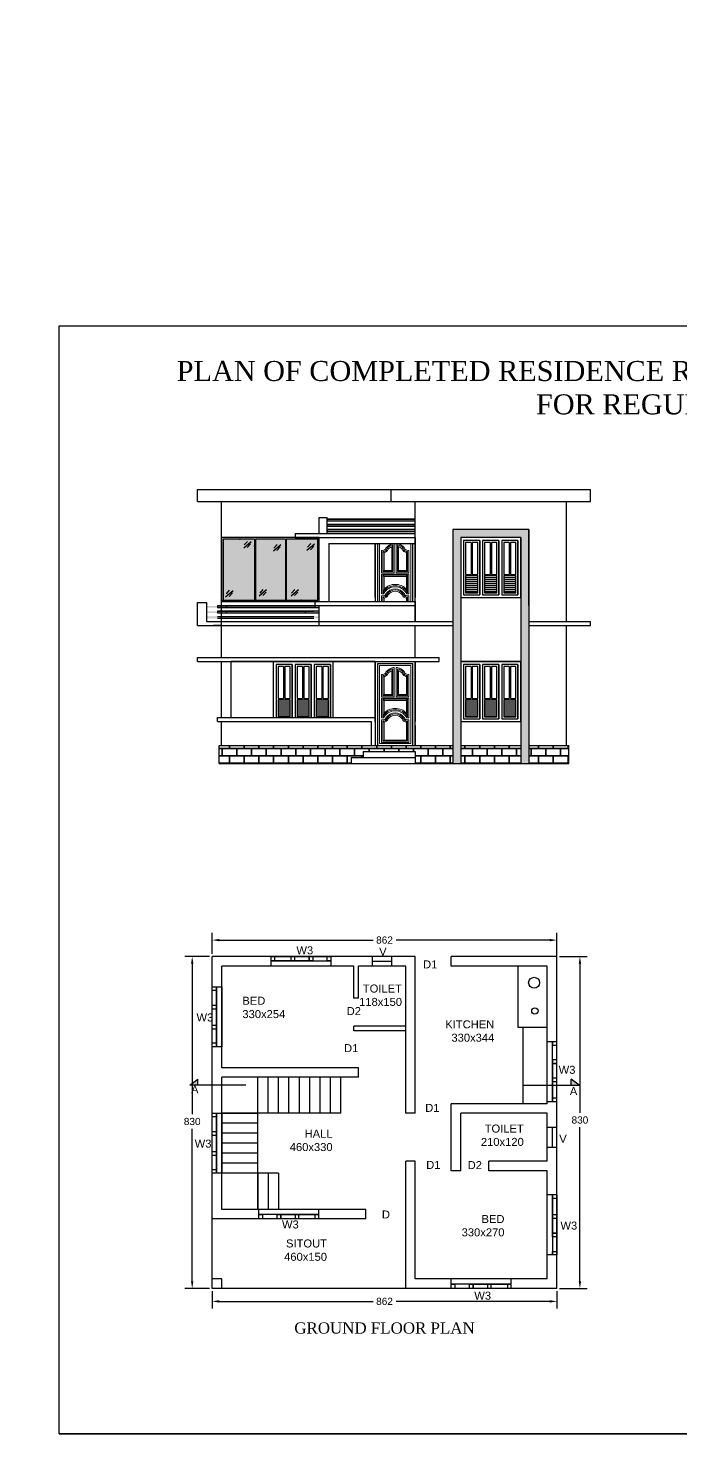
# Model space of a CAD drawing. Header units: inches. Extents: x -2903 to 3367, y -161 to 1064.
# Drawn here: x 325.21 to 341.54, y 299.12 to 334.28 of the extents above; entities that cross this region are included whole.
import ezdxf

# ---------------------------------------------------------------- set-up
doc = ezdxf.new("R2010")
doc.units = ezdxf.units.IN
doc.header["$MEASUREMENT"] = 0
doc.layers.add('--plan', color=7, linetype='Continuous')
doc.layers.add('ELEVATION', color=7, linetype='Continuous', lineweight=25)
doc.styles.add('SA', font='times.ttf')
doc.styles.get("Standard").update_dxf_attribs({"font": 'arial.ttf'})
doc.dimstyles.get("Standard").update_dxf_attribs({"dimtxt": 0.18, "dimasz": 0.18, "dimexe": 0.18, "dimexo": 0.0625, "dimgap": 0.09, "dimtad": 0, "dimtih": 1, "dimtoh": 1, "dimdec": 0, "dimlfac": 100, "dimzin": 0, "dimdsep": 46, "dimtxsty": 'Standard', "dimcen": 0.09, "dimadec": 0, "dimazin": 0, "dimtfac": 1, "dimtdec": 0, "dimtofl": 0, "dimtmove": 0, "dimatfit": 3, "dimfxl": 1, "dimtolj": 1, "dimtzin": 0, "dimarcsym": 0})

# ---------------------------------------------------------------- blocks, each defined once
blk = doc.blocks.new('*D465')
at = {"color": 0, "lineweight": -2, "transparency": 16777216}
for p, q in [((329.815, 311.14), (329.815, 311.667)), ((338.435, 311.14), (338.435, 311.667)), ((329.995, 311.487), (333.837, 311.487)), ((338.255, 311.487), (334.413, 311.487))]:
    blk.add_line(p, q, dxfattribs=at)
at = {"color": 0, "transparency": 16777216}
for points in [[(329.995, 311.517), (329.995, 311.457), (329.815, 311.487)], [(338.255, 311.517), (338.255, 311.457), (338.435, 311.487)]]:
    blk.add_solid(points, dxfattribs=at)
at = {"layer": 'Defpoints', "color": 0, "transparency": 16777216}
for p in [(338.435, 311.487), (329.815, 311.077), (338.435, 311.077)]:
    blk.add_point(p, dxfattribs=at)
at = {"color": 0, "transparency": 16777216, "insert": (334.125, 311.487), "char_height": 0.18, "attachment_point": 5}
blk.add_mtext('\\A1;862', dxfattribs=at)
blk = doc.blocks.new('*D466')
at = {"color": 0, "lineweight": -2, "transparency": 16777216}
for p, q in [((338.497, 311.077), (339.191, 311.077)), ((339.011, 310.897), (339.011, 307.17)), ((339.011, 302.957), (339.011, 306.807)), ((338.497, 302.777), (339.191, 302.777))]:
    blk.add_line(p, q, dxfattribs=at)
at = {"color": 0, "transparency": 16777216}
for points in [[(338.981, 310.897), (339.041, 310.897), (339.011, 311.077)], [(338.981, 302.957), (339.041, 302.957), (339.011, 302.777)]]:
    blk.add_solid(points, dxfattribs=at)
at = {"layer": 'Defpoints', "color": 0, "transparency": 16777216}
for p in [(338.435, 311.077), (338.435, 302.777), (339.011, 302.777)]:
    blk.add_point(p, dxfattribs=at)
at = {"color": 0, "transparency": 16777216, "insert": (339.011, 306.989), "char_height": 0.18, "attachment_point": 5}
blk.add_mtext('\\A1;830', dxfattribs=at)
blk = doc.blocks.new('*D478')
at = {"color": 0, "lineweight": -2, "transparency": 16777216}
for p, q in [((329.752, 311.077), (329.136, 311.077)), ((329.316, 310.897), (329.316, 307.134)), ((329.316, 302.957), (329.316, 306.77)), ((329.752, 302.777), (329.136, 302.777))]:
    blk.add_line(p, q, dxfattribs=at)
at = {"color": 0, "transparency": 16777216}
for points in [[(329.286, 310.897), (329.346, 310.897), (329.316, 311.077)], [(329.286, 302.957), (329.346, 302.957), (329.316, 302.777)]]:
    blk.add_solid(points, dxfattribs=at)
at = {"layer": 'Defpoints', "color": 0, "transparency": 16777216}
for p in [(329.815, 311.077), (329.316, 302.777), (329.815, 302.777)]:
    blk.add_point(p, dxfattribs=at)
at = {"color": 0, "transparency": 16777216, "insert": (329.316, 306.952), "char_height": 0.18, "attachment_point": 5}
blk.add_mtext('\\A1;830', dxfattribs=at)
blk = doc.blocks.new('*D479')
at = {"color": 0, "lineweight": -2, "transparency": 16777216}
for p, q in [((329.815, 302.715), (329.815, 302.276)), ((329.995, 302.456), (333.837, 302.456)), ((338.255, 302.456), (334.413, 302.456)), ((338.435, 302.715), (338.435, 302.276))]:
    blk.add_line(p, q, dxfattribs=at)
at = {"color": 0, "transparency": 16777216}
for points in [[(329.995, 302.486), (329.995, 302.426), (329.815, 302.456)], [(338.255, 302.486), (338.255, 302.426), (338.435, 302.456)]]:
    blk.add_solid(points, dxfattribs=at)
at = {"layer": 'Defpoints', "color": 0, "transparency": 16777216}
for p in [(329.815, 302.777), (338.435, 302.777), (338.435, 302.456)]:
    blk.add_point(p, dxfattribs=at)
at = {"color": 0, "transparency": 16777216, "insert": (334.125, 302.456), "char_height": 0.18, "attachment_point": 5}
blk.add_mtext('\\A1;862', dxfattribs=at)

msp = doc.modelspace()

# ---------------------------------------------------------------- hatches: boundary and pattern name
h = msp.add_hatch()
h.set_pattern_fill('ANSI32', color=256, scale=0.35, angle=135)
h.set_pattern_definition([(180, (71.73385, -685.37774), (-1e-17, -0.13125), []), (180, (71.6901, -685.33399), (-1e-17, -0.13125), [])])
h.paths.add_polyline_path([(332.692, 322.048), (332.692, 321.687), (334.889, 321.687), (334.892, 322.084), (332.689, 322.087), (332.689, 322.048)])
h = msp.add_hatch(color=256)
h.dxf.hatch_style = 1
h.paths.add_polyline_path([(334.892, 322.01), (332.692, 322.01), (332.692, 321.966), (334.892, 321.966)])
h.paths.add_polyline_path([(334.892, 321.878), (332.692, 321.878), (332.692, 321.835), (334.892, 321.835)])
h.paths.add_polyline_path([(334.892, 321.747), (332.692, 321.747), (332.692, 321.703), (334.892, 321.703)])
at = {"true_color": 0x7aafdf}
h = msp.add_hatch(color=143, dxfattribs=at)
h.dxf.hatch_style = 1
h.paths.add_polyline_path([(330.877, 321.513), (330.087, 321.513), (330.087, 319.983), (330.877, 319.983)])
h.paths.add_polyline_path([(332.457, 321.513), (331.667, 321.513), (331.667, 319.983), (332.457, 319.983)])
h.paths.add_polyline_path([(330.897, 321.513), (330.897, 319.983), (331.647, 319.983), (331.647, 321.513)])
at = {"true_color": 0xf27172}
h = msp.add_hatch(dxfattribs=at)
h.set_pattern_fill('AR-SAND', color=11, scale=0.016)
h.set_pattern_definition([(37.5, (-116.400875, -625.057212), (-0.0010078937, 0.0308291803), [0, -0.02432, 0, -0.0272, 0, -0.026]), (7.5, (-116.400875, -625.05721), (0.0283164273, 0.045154337), [0, -0.01312, 0, -0.02192, 0, -0.0084]), (327.5, (-116.420555, -625.057212), (0.0498262698, 9.054486e-05), [0, -0.008, 0, -0.0288, 0, -0.0376]), (317.5, (-116.420555, -625.05721), (0.0480980257, 0.014042809), [0, -0.004, 0, -0.01888, 0, -0.0216])])
h.paths.add_polyline_path([(337.532, 320.048), (337.532, 315.898), (337.732, 315.898), (337.732, 321.748), (335.832, 321.748), (335.832, 319.848), (335.832, 315.898), (336.032, 315.898), (336.032, 321.548), (337.532, 321.548)])
h = msp.add_hatch(color=256)
h.dxf.hatch_style = 1
h.paths.add_polyline_path([(332.492, 319.842), (329.675, 319.839), (329.675, 319.795), (332.492, 319.798)])
h.paths.add_polyline_path([(332.492, 319.711), (329.675, 319.708), (329.675, 319.665), (332.492, 319.667)])
h.paths.add_polyline_path([(332.492, 319.578), (329.675, 319.577), (329.675, 319.533), (332.492, 319.534)])
h = msp.add_hatch()
h.set_pattern_fill('ANSI32', color=256, scale=0.35, angle=135)
h.set_pattern_definition([(180, (68.99385, -687.54595), (-1e-17, -0.13125), []), (180, (68.9501, -687.5022), (-1e-17, -0.13125), [])])
h.paths.add_polyline_path([(329.952, 319.88), (329.952, 319.519), (332.149, 319.519), (332.152, 319.916), (329.949, 319.919), (329.949, 319.88)])
h = msp.add_hatch()
h.set_pattern_fill('ANSI32', color=256, scale=0.35, angle=135)
h.set_pattern_definition([(180, (69.20356, -687.54596), (-1e-17, -0.13125), []), (180, (69.15981, -687.50221), (-1e-17, -0.13125), [])])
h.paths.add_polyline_path([(330.162, 319.88), (330.162, 319.519), (332.358, 319.519), (332.362, 319.916), (330.158, 319.919), (330.158, 319.88)])
h = msp.add_hatch()
h.set_pattern_fill('AR-B816C', color=256, scale=0.023)
h.set_pattern_definition([(0, (71.73722, -685.41666), (0.184, 0.184), [0.359375, -0.008625]), (0, (71.55322, -685.40803), (0.184, 0.184), [0.359375, -0.008625]), (90, (71.73722, -685.41666), (-0.184, 0.184), [-0.192625, 0.175375]), (90, (71.7286, -685.41666), (-0.184, 0.184), [-0.192625, 0.175375])])
h.paths.add_polyline_path([(333.292, 316.048), (333.592, 316.048), (333.592, 316.198), (334.892, 316.198), (334.892, 316.348), (329.992, 316.348), (329.992, 315.898), (333.292, 315.898)])
h.paths.add_polyline_path([(337.732, 316.348), (337.732, 315.898), (338.732, 315.898), (338.732, 316.348)])
h.paths.add_polyline_path([(335.832, 315.898), (335.832, 316.348), (334.892, 316.348), (334.892, 315.898)])
h.paths.add_polyline_path([(336.032, 316.348), (336.032, 315.898), (337.532, 315.898), (337.532, 316.348)])
h = msp.add_hatch(color=256)
h.dxf.hatch_style = 1
h.paths.add_polyline_path([(349.371, 308.015), (349.371, 307.865), (349.571, 307.865)])
h.paths.add_polyline_path([(343.591, 308.015), (343.391, 307.865), (343.591, 307.865)])
h.paths.add_polyline_path([(338.795, 308.015), (338.795, 307.865), (338.995, 307.865)])
h.paths.add_polyline_path([(329.455, 308.015), (329.255, 307.865), (329.455, 307.865)])

# ---------------------------------------------------------------- linework, layer by layer
at = {"layer": '--plan', "ltscale": 0.1}
for p, q in [((331.285, 311.077), (331.285, 310.837)), ((331.285, 311.057), (331.285, 310.967)), ((332.33, 310.967), (331.285, 310.967)), ((331.375, 311.077), (331.375, 310.967)), ((331.375, 311.057), (331.375, 310.967)), ((331.785, 311.077), (331.785, 310.967)), ((331.785, 311.057), (331.785, 310.967)), ((331.875, 311.077), (331.875, 310.967)), ((331.875, 311.077), (331.875, 310.967)), ((332.24, 311.077), (332.24, 310.967)), ((332.24, 311.057), (332.24, 310.967)), ((332.33, 311.077), (332.33, 310.967)), ((332.33, 311.077), (332.33, 310.967)), ((329.815, 310.317), (330.055, 310.317)), ((329.925, 310.227), (329.815, 310.227)), ((329.925, 310.317), (329.925, 308.817)), ((330.055, 310.317), (330.055, 308.817)), ((329.815, 309.862), (329.925, 309.862)), ((329.815, 309.862), (329.925, 309.862)), ((329.815, 309.772), (329.925, 309.772)), ((329.835, 309.772), (329.925, 309.772)), ((329.815, 309.362), (329.925, 309.362)), ((329.815, 309.272), (329.925, 309.272)), ((329.835, 309.362), (329.925, 309.362)), ((329.835, 309.272), (329.925, 309.272)), ((329.925, 308.907), (329.815, 308.907)), ((330.055, 308.817), (329.815, 308.817)), ((329.925, 308.907), (329.835, 308.907)), ((330.055, 308.817), (329.835, 308.817)), ((338.325, 308.493), (338.325, 307.448)), ((338.435, 308.493), (338.325, 308.493)), ((338.435, 308.493), (338.325, 308.493)), ((338.415, 308.403), (338.325, 308.403)), ((338.435, 308.403), (338.325, 308.403)), ((338.435, 308.038), (338.325, 308.038)), ((338.435, 308.038), (338.325, 308.038)), ((338.415, 307.948), (338.325, 307.948)), ((338.435, 307.948), (338.325, 307.948)), ((338.435, 307.448), (338.195, 307.448)), ((338.415, 307.538), (338.325, 307.538)), ((338.435, 307.538), (338.325, 307.538)), ((338.415, 307.448), (338.325, 307.448)), ((329.815, 307.157), (330.055, 307.157)), ((329.925, 307.067), (329.815, 307.067)), ((329.925, 307.157), (329.925, 305.657)), ((330.055, 307.157), (330.055, 305.657)), ((329.815, 306.702), (329.925, 306.702)), ((329.815, 306.702), (329.925, 306.702)), ((329.815, 306.612), (329.925, 306.612)), ((329.835, 306.612), (329.925, 306.612)), ((329.815, 306.202), (329.925, 306.202)), ((329.815, 306.112), (329.925, 306.112)), ((329.835, 306.202), (329.925, 306.202)), ((329.835, 306.112), (329.925, 306.112)), ((329.925, 305.747), (329.815, 305.747)), ((330.055, 305.657), (329.815, 305.657)), ((329.925, 305.747), (329.835, 305.747)), ((330.055, 305.657), (329.835, 305.657)), ((338.435, 305.117), (338.195, 305.117)), ((338.415, 305.117), (338.325, 305.117)), ((338.325, 304.072), (338.325, 305.117)), ((338.415, 305.027), (338.325, 305.027)), ((338.435, 305.027), (338.325, 305.027)), ((331.44, 304.627), (332.485, 304.627)), ((331.44, 304.517), (331.44, 304.627)), ((331.44, 304.517), (331.44, 304.627)), ((331.53, 304.537), (331.53, 304.627)), ((331.53, 304.517), (331.53, 304.627)), ((331.895, 304.517), (331.895, 304.627)), ((331.895, 304.517), (331.895, 304.627)), ((331.985, 304.537), (331.985, 304.627)), ((331.985, 304.517), (331.985, 304.627)), ((332.395, 304.537), (332.395, 304.627)), ((332.395, 304.517), (332.395, 304.627)), ((332.485, 304.517), (332.485, 304.757)), ((332.485, 304.537), (332.485, 304.627)), ((338.415, 304.617), (338.325, 304.617)), ((338.435, 304.617), (338.325, 304.617)), ((338.435, 304.527), (338.325, 304.527)), ((338.435, 304.527), (338.325, 304.527)), ((338.415, 304.162), (338.325, 304.162)), ((338.435, 304.162), (338.325, 304.162)), ((338.435, 304.072), (338.325, 304.072)), ((338.435, 304.072), (338.325, 304.072)), ((336.25, 302.887), (337.295, 302.887)), ((336.25, 302.777), (336.25, 302.887)), ((336.25, 302.777), (336.25, 302.887)), ((336.34, 302.797), (336.34, 302.887)), ((336.34, 302.777), (336.34, 302.887)), ((336.705, 302.777), (336.705, 302.887)), ((336.705, 302.777), (336.705, 302.887)), ((336.795, 302.797), (336.795, 302.887)), ((336.795, 302.777), (336.795, 302.887)), ((337.205, 302.797), (337.205, 302.887)), ((337.205, 302.777), (337.205, 302.887)), ((337.295, 302.777), (337.295, 303.017)), ((337.295, 302.797), (337.295, 302.887))]:
    msp.add_line(p, q, dxfattribs=at)
for p, q in [((329.452, 322.448), (329.452, 322.748)), ((329.452, 322.748), (339.272, 322.748)), ((334.292, 322.448), (334.292, 322.748)), ((339.272, 322.448), (339.272, 322.748)), ((329.452, 322.448), (339.272, 322.448)), ((330.052, 318.548), (330.052, 322.448)), ((334.892, 319.448), (334.892, 322.448)), ((338.672, 319.448), (338.672, 322.448)), ((332.492, 322.048), (332.692, 322.048)), ((332.492, 321.648), (332.492, 322.048)), ((332.692, 321.648), (332.692, 322.048)), ((332.692, 322.01), (334.891, 322.01)), ((332.492, 321.548), (330.052, 321.548)), ((330.604, 321.292), (330.792, 321.45)), ((330.699, 321.455), (330.619, 321.365)), ((331.797, 321.548), (330.747, 321.548)), ((331.797, 321.548), (330.747, 321.548)), ((330.877, 321.513), (330.877, 319.983)), ((330.897, 321.513), (330.897, 319.983)), ((331.647, 321.513), (331.647, 319.983)), ((331.667, 321.513), (331.667, 319.983)), ((331.892, 321.648), (334.892, 321.648)), ((331.892, 321.648), (331.892, 321.548)), ((331.892, 321.548), (334.892, 321.548)), ((332.492, 321.548), (331.892, 321.548)), ((332.281, 321.399), (332.201, 321.309)), ((332.492, 319.948), (332.492, 321.548)), ((334.892, 319.448), (334.892, 321.548)), ((334.892, 321.548), (334.892, 320.048)), ((335.832, 321.748), (335.832, 315.898)), ((336.032, 321.548), (336.032, 315.898)), ((336.29, 321.428), (336.29, 320.627)), ((336.32, 321.428), (336.32, 320.627)), ((336.509, 321.478), (336.509, 320.118)), ((336.509, 321.478), (336.509, 320.118)), ((336.509, 321.478), (336.509, 320.118)), ((336.579, 321.478), (336.579, 320.118)), ((336.579, 321.478), (336.579, 320.118)), ((336.767, 321.428), (336.767, 320.627)), ((336.797, 321.428), (336.797, 320.627)), ((336.985, 321.478), (336.985, 320.118)), ((336.985, 321.478), (336.985, 320.118)), ((337.055, 321.478), (337.055, 320.118)), ((337.055, 321.478), (337.055, 320.118)), ((337.244, 321.428), (337.244, 320.627)), ((337.274, 321.428), (337.274, 320.627)), ((337.462, 320.118), (337.462, 321.478)), ((337.462, 321.478), (337.462, 320.118)), ((337.532, 321.548), (337.532, 315.898)), ((337.732, 321.748), (337.732, 315.898)), ((330.694, 321.301), (330.777, 321.391)), ((331.346, 321.215), (331.534, 321.373)), ((331.441, 321.378), (331.361, 321.288)), ((331.436, 321.224), (331.519, 321.314)), ((332.186, 321.236), (332.374, 321.394)), ((332.276, 321.245), (332.359, 321.335)), ((332.732, 321.398), (334.892, 321.398)), ((332.732, 321.398), (332.732, 319.948)), ((333.892, 321.398), (333.892, 320.048)), ((333.892, 320.048), (333.892, 321.398)), ((336.152, 320.627), (336.29, 320.627)), ((336.152, 320.597), (336.459, 320.597)), ((336.152, 320.547), (336.459, 320.547)), ((336.152, 320.497), (336.459, 320.497)), ((336.152, 320.447), (336.459, 320.447)), ((336.152, 320.397), (336.459, 320.397)), ((336.152, 320.347), (336.459, 320.347)), ((336.32, 320.627), (336.459, 320.627)), ((336.629, 320.627), (336.767, 320.627)), ((336.629, 320.597), (336.935, 320.597)), ((336.629, 320.547), (336.935, 320.547)), ((336.629, 320.497), (336.935, 320.497)), ((336.629, 320.447), (336.935, 320.447)), ((336.629, 320.397), (336.935, 320.397)), ((336.629, 320.347), (336.935, 320.347)), ((336.797, 320.627), (336.935, 320.627)), ((337.105, 320.627), (337.244, 320.627)), ((337.105, 320.597), (337.412, 320.597)), ((337.105, 320.547), (337.412, 320.547)), ((337.105, 320.497), (337.412, 320.497)), ((337.105, 320.447), (337.412, 320.447)), ((337.105, 320.397), (337.412, 320.397)), ((337.105, 320.347), (337.412, 320.347)), ((337.274, 320.627), (337.412, 320.627)), ((330.149, 320.069), (330.337, 320.226)), ((330.244, 320.232), (330.164, 320.142)), ((330.239, 320.078), (330.322, 320.168)), ((330.989, 320.09), (331.177, 320.247)), ((331.084, 320.252), (331.004, 320.163)), ((331.079, 320.099), (331.162, 320.188)), ((331.787, 320.09), (331.975, 320.247)), ((331.882, 320.252), (331.802, 320.163)), ((331.877, 320.099), (331.96, 320.188)), ((333.892, 320.048), (333.892, 319.948)), ((336.102, 320.118), (336.509, 320.118)), ((336.102, 320.118), (336.509, 320.118)), ((336.152, 320.297), (336.459, 320.297)), ((336.152, 320.247), (336.459, 320.247)), ((336.152, 320.197), (336.459, 320.197)), ((336.579, 320.118), (336.985, 320.118)), ((336.579, 320.118), (336.985, 320.118)), ((336.629, 320.297), (336.935, 320.297)), ((336.629, 320.247), (336.935, 320.247)), ((336.629, 320.197), (336.935, 320.197)), ((337.055, 320.118), (337.462, 320.118)), ((337.055, 320.118), (337.462, 320.118)), ((337.105, 320.297), (337.412, 320.297)), ((337.105, 320.247), (337.412, 320.247)), ((337.105, 320.197), (337.412, 320.197)), ((329.452, 319.925), (329.675, 319.925)), ((329.452, 319.348), (329.452, 319.925)), ((329.675, 319.925), (329.675, 319.448)), ((329.952, 319.842), (332.151, 319.842)), ((332.392, 319.948), (330.052, 319.948)), ((330.052, 319.348), (330.052, 319.748)), ((330.162, 319.842), (332.361, 319.842)), ((332.392, 319.948), (334.892, 319.948)), ((332.392, 319.848), (332.392, 319.948)), ((332.392, 319.848), (334.892, 319.848)), ((332.492, 319.348), (332.492, 319.848)), ((334.892, 319.948), (334.892, 319.448)), ((329.452, 319.348), (329.452, 319.448)), ((329.452, 319.348), (329.452, 319.448)), ((329.452, 319.348), (335.832, 319.348)), ((329.675, 319.448), (335.832, 319.448)), ((330.052, 319.348), (329.852, 319.348)), ((330.052, 319.348), (335.832, 319.348)), ((334.892, 318.548), (334.892, 319.348)), ((337.732, 319.448), (339.272, 319.448)), ((337.732, 319.348), (338.672, 319.348)), ((337.732, 319.348), (339.272, 319.348)), ((338.672, 318.448), (338.672, 319.348)), ((339.272, 319.348), (339.272, 319.448)), ((329.452, 318.448), (329.452, 318.548)), ((329.452, 318.548), (335.492, 318.548)), ((329.452, 318.448), (335.492, 318.448)), ((330.052, 317.048), (330.052, 318.448)), ((330.292, 317.048), (330.292, 318.448)), ((333.892, 318.448), (330.292, 318.448)), ((331.6, 318.328), (331.6, 317.527)), ((331.63, 318.328), (331.63, 317.527)), ((331.819, 318.378), (331.819, 317.048)), ((331.819, 318.378), (331.819, 317.048)), ((331.819, 318.378), (331.819, 317.048)), ((331.889, 318.378), (331.889, 317.048)), ((331.889, 318.378), (331.889, 317.048)), ((332.077, 318.328), (332.077, 317.527)), ((332.107, 318.328), (332.107, 317.527)), ((332.295, 318.378), (332.295, 317.048)), ((332.295, 318.378), (332.295, 317.048)), ((332.365, 318.378), (332.365, 317.048)), ((332.365, 318.378), (332.365, 317.048)), ((332.554, 318.328), (332.554, 317.527)), ((332.584, 318.328), (332.584, 317.527)), ((332.772, 317.048), (332.772, 318.378)), ((332.772, 318.378), (332.772, 317.048)), ((333.892, 318.378), (333.892, 318.448)), ((333.892, 318.448), (333.892, 316.948)), ((333.892, 316.948), (333.892, 318.448)), ((334.892, 316.348), (334.892, 318.448)), ((334.892, 318.448), (334.892, 316.948)), ((335.492, 318.448), (335.492, 318.548)), ((336.032, 318.448), (337.532, 318.448)), ((336.29, 318.328), (336.29, 317.527)), ((336.32, 318.328), (336.32, 317.527)), ((336.509, 318.378), (336.509, 317.018)), ((336.509, 318.378), (336.509, 317.018)), ((336.509, 318.378), (336.509, 317.018)), ((336.579, 318.378), (336.579, 317.018)), ((336.579, 318.378), (336.579, 317.018)), ((336.767, 318.328), (336.767, 317.527)), ((336.797, 318.328), (336.797, 317.527)), ((336.985, 318.378), (336.985, 317.018)), ((336.985, 318.378), (336.985, 317.018)), ((337.055, 318.378), (337.055, 317.018)), ((337.055, 318.378), (337.055, 317.018)), ((337.244, 318.328), (337.244, 317.527)), ((337.274, 318.328), (337.274, 317.527)), ((337.462, 317.018), (337.462, 318.378)), ((337.462, 318.378), (337.462, 317.018)), ((338.672, 316.348), (338.672, 318.448)), ((331.462, 317.527), (331.6, 317.527)), ((331.462, 317.497), (331.769, 317.497)), ((331.462, 317.447), (331.769, 317.447)), ((331.462, 317.397), (331.769, 317.397)), ((331.462, 317.347), (331.769, 317.347)), ((331.462, 317.297), (331.769, 317.297)), ((331.462, 317.247), (331.769, 317.247)), ((331.462, 317.197), (331.769, 317.197)), ((331.63, 317.527), (331.769, 317.527)), ((331.939, 317.527), (332.077, 317.527)), ((331.939, 317.497), (332.245, 317.497)), ((331.939, 317.447), (332.245, 317.447)), ((331.939, 317.397), (332.245, 317.397)), ((331.939, 317.347), (332.245, 317.347)), ((331.939, 317.297), (332.245, 317.297)), ((331.939, 317.247), (332.245, 317.247)), ((331.939, 317.197), (332.245, 317.197)), ((332.107, 317.527), (332.245, 317.527)), ((332.415, 317.527), (332.554, 317.527)), ((332.415, 317.497), (332.722, 317.497)), ((332.415, 317.447), (332.722, 317.447)), ((332.415, 317.397), (332.722, 317.397)), ((332.415, 317.347), (332.722, 317.347)), ((332.415, 317.297), (332.722, 317.297)), ((332.415, 317.247), (332.722, 317.247)), ((332.415, 317.197), (332.722, 317.197)), ((332.584, 317.527), (332.722, 317.527)), ((336.152, 317.527), (336.29, 317.527)), ((336.152, 317.497), (336.459, 317.497)), ((336.152, 317.447), (336.459, 317.447)), ((336.152, 317.397), (336.459, 317.397)), ((336.152, 317.347), (336.459, 317.347)), ((336.152, 317.297), (336.459, 317.297)), ((336.152, 317.247), (336.459, 317.247)), ((336.152, 317.197), (336.459, 317.197)), ((336.32, 317.527), (336.459, 317.527)), ((336.629, 317.527), (336.767, 317.527)), ((336.629, 317.497), (336.935, 317.497)), ((336.629, 317.447), (336.935, 317.447)), ((336.629, 317.397), (336.935, 317.397)), ((336.629, 317.347), (336.935, 317.347)), ((336.629, 317.297), (336.935, 317.297)), ((336.629, 317.247), (336.935, 317.247)), ((336.629, 317.197), (336.935, 317.197)), ((336.797, 317.527), (336.935, 317.527)), ((337.105, 317.527), (337.244, 317.527)), ((337.105, 317.497), (337.412, 317.497)), ((337.105, 317.447), (337.412, 317.447)), ((337.105, 317.397), (337.412, 317.397)), ((337.105, 317.347), (337.412, 317.347)), ((337.105, 317.297), (337.412, 317.297)), ((337.105, 317.247), (337.412, 317.247)), ((337.105, 317.197), (337.412, 317.197)), ((337.274, 317.527), (337.412, 317.527)), ((329.952, 316.948), (329.952, 317.048)), ((329.952, 317.048), (333.892, 317.048)), ((329.952, 316.948), (333.792, 316.948)), ((330.052, 316.348), (330.052, 316.948)), ((331.462, 317.147), (331.769, 317.147)), ((331.462, 317.097), (331.769, 317.097)), ((331.939, 317.147), (332.245, 317.147)), ((331.939, 317.097), (332.245, 317.097)), ((332.415, 317.147), (332.722, 317.147)), ((332.415, 317.097), (332.722, 317.097)), ((333.892, 316.948), (333.892, 316.348)), ((334.892, 316.848), (334.892, 316.348)), ((336.102, 317.018), (336.509, 317.018)), ((336.102, 317.018), (336.509, 317.018)), ((336.152, 317.147), (336.459, 317.147)), ((336.152, 317.097), (336.459, 317.097)), ((336.579, 317.018), (336.985, 317.018)), ((336.579, 317.018), (336.985, 317.018)), ((336.629, 317.147), (336.935, 317.147)), ((336.629, 317.097), (336.935, 317.097)), ((337.055, 317.018), (337.462, 317.018)), ((337.055, 317.018), (337.462, 317.018)), ((337.105, 317.147), (337.412, 317.147)), ((337.105, 317.097), (337.412, 317.097)), ((329.992, 315.898), (329.992, 316.348)), ((329.992, 316.348), (335.832, 316.348)), ((333.592, 316.198), (334.892, 316.198)), ((333.592, 316.198), (333.592, 316.048)), ((334.892, 316.198), (334.892, 315.898)), ((336.032, 316.348), (337.532, 316.348)), ((337.732, 316.348), (338.732, 316.348)), ((338.732, 315.898), (338.732, 316.348)), ((329.992, 315.898), (338.732, 315.898)), ((333.292, 316.048), (334.892, 316.048)), ((333.292, 316.048), (333.292, 315.898)), ((338.435, 302.777), (338.435, 311.237)), ((329.815, 302.777), (329.815, 311.077)), ((330.055, 311.077), (329.815, 311.077)), ((334.895, 311.077), (329.815, 311.077)), ((334.895, 311.077), (330.655, 311.077)), ((331.285, 311.077), (332.785, 311.077)), ((332.785, 311.077), (332.785, 310.837)), ((333.825, 310.837), (333.825, 311.077)), ((333.825, 310.957), (334.305, 310.957)), ((334.305, 310.837), (334.305, 311.077)), ((334.895, 307.157), (334.895, 311.077)), ((335.795, 310.837), (335.795, 311.077)), ((338.435, 311.077), (335.795, 311.077)), ((330.055, 308.297), (330.055, 310.837)), ((333.355, 310.837), (330.055, 310.837)), ((333.355, 310.037), (333.355, 310.837)), ((333.355, 310.037), (333.355, 310.837)), ((333.475, 310.037), (333.475, 310.837)), ((334.655, 310.837), (333.475, 310.837)), ((334.655, 307.157), (334.655, 310.837)), ((338.195, 310.837), (335.795, 310.837)), ((338.195, 307.397), (338.195, 310.837)), ((333.475, 310.037), (333.355, 310.037)), ((333.355, 309.217), (333.355, 309.337)), ((333.355, 309.217), (333.355, 309.337)), ((334.655, 309.337), (333.355, 309.337)), ((334.655, 309.217), (333.355, 309.217)), ((337.584, 309.31), (337.584, 307.397)), ((338.435, 308.948), (338.195, 308.948)), ((338.435, 307.448), (338.435, 308.948)), ((332.836, 308.297), (330.055, 308.297)), ((330.055, 304.757), (330.055, 308.057)), ((333.475, 308.057), (330.055, 308.057)), ((330.955, 304.757), (330.955, 308.057)), ((330.955, 307.157), (330.955, 308.057)), ((331.215, 307.157), (331.215, 308.057)), ((333.475, 308.297), (331.355, 308.297)), ((331.475, 307.157), (331.475, 308.057)), ((331.735, 307.157), (331.735, 308.057)), ((331.995, 307.157), (331.995, 308.057)), ((332.255, 307.157), (332.255, 308.057)), ((332.515, 307.157), (332.515, 308.057)), ((332.775, 307.157), (332.775, 308.057)), ((333.035, 307.157), (333.035, 308.057)), ((333.475, 308.057), (333.475, 308.297)), ((329.255, 307.865), (329.455, 308.015)), ((330.655, 307.865), (329.255, 307.865)), ((329.455, 307.865), (329.455, 308.015)), ((337.595, 307.865), (338.995, 307.865)), ((338.795, 307.865), (338.795, 308.015)), ((338.995, 307.865), (338.795, 308.015)), ((335.795, 305.717), (335.795, 307.397)), ((338.195, 307.397), (335.795, 307.397)), ((333.035, 307.157), (330.055, 307.157)), ((330.055, 307.157), (330.955, 307.157)), ((330.955, 307.157), (330.055, 307.157)), ((334.895, 307.157), (334.655, 307.157)), ((336.035, 305.717), (336.035, 307.157)), ((338.195, 307.157), (336.035, 307.157)), ((338.195, 305.957), (338.195, 307.157)), ((330.955, 306.907), (330.055, 306.907)), ((330.955, 306.657), (330.055, 306.657)), ((338.195, 306.807), (338.435, 306.807)), ((338.315, 306.807), (338.315, 306.307)), ((330.955, 306.407), (330.055, 306.407)), ((338.195, 306.307), (338.435, 306.307)), ((330.955, 306.157), (330.055, 306.157)), ((334.655, 302.777), (334.655, 305.957)), ((334.895, 305.957), (334.655, 305.957)), ((334.895, 303.017), (334.895, 305.957)), ((336.735, 305.717), (336.735, 305.957)), ((338.195, 305.957), (336.735, 305.957)), ((330.955, 305.907), (330.055, 305.907)), ((331.475, 305.657), (330.055, 305.657)), ((330.955, 305.657), (330.955, 304.757)), ((331.215, 305.657), (331.215, 304.757)), ((331.475, 305.657), (331.475, 304.757)), ((336.035, 305.717), (335.795, 305.717)), ((338.195, 305.717), (336.735, 305.717)), ((338.195, 303.017), (338.195, 305.717)), ((338.325, 305.117), (338.325, 304.072)), ((338.435, 305.117), (338.435, 303.617)), ((333.655, 304.757), (330.055, 304.757)), ((330.985, 304.517), (330.985, 304.757)), ((333.655, 304.517), (333.655, 304.757)), ((338.325, 304.662), (338.325, 303.617)), ((329.815, 302.777), (329.815, 304.517)), ((333.655, 304.517), (329.815, 304.517)), ((332.485, 304.517), (330.985, 304.517)), ((338.325, 304.072), (338.325, 304.162)), ((338.325, 304.162), (338.435, 304.162)), ((338.435, 303.617), (338.195, 303.617)), ((338.325, 303.617), (338.325, 303.707)), ((338.325, 303.707), (338.435, 303.707)), ((330.055, 303.017), (329.815, 303.017)), ((338.435, 302.777), (329.815, 302.777)), ((330.055, 302.777), (330.055, 303.017)), ((338.195, 303.017), (334.895, 303.017)), ((335.795, 302.777), (335.795, 303.017)), ((337.295, 302.777), (335.795, 302.777)), ((325.988, 299.144), (365.988, 299.144))]:
    msp.add_line(p, q)
at = {"color": 0, "lineweight": 13}
for p, q in [((334.002, 321.398), (334.002, 319.948)), ((334.782, 319.948), (334.782, 321.398)), ((334.052, 320.638), (334.732, 320.638)), ((334.052, 320.638), (334.052, 320.139)), ((334.732, 320.638), (334.732, 320.139)), ((334.079, 320.139), (334.052, 320.139)), ((334.077, 320.089), (334.052, 320.089)), ((334.052, 320.089), (334.052, 319.948)), ((334.705, 320.139), (334.732, 320.139)), ((334.707, 320.089), (334.732, 320.089)), ((334.732, 320.089), (334.732, 319.948)), ((334.002, 318.348), (334.782, 318.348)), ((334.002, 318.348), (334.002, 316.398)), ((334.782, 316.398), (334.782, 318.348)), ((334.052, 317.538), (334.732, 317.538)), ((334.052, 317.538), (334.052, 317.039)), ((334.732, 317.538), (334.732, 317.039)), ((334.079, 317.039), (334.052, 317.039)), ((334.077, 316.989), (334.052, 316.989)), ((334.052, 316.989), (334.052, 316.428)), ((334.705, 317.039), (334.732, 317.039)), ((334.707, 316.989), (334.732, 316.989)), ((334.732, 316.989), (334.732, 316.428)), ((334.002, 316.398), (334.782, 316.398)), ((334.052, 316.428), (334.732, 316.428))]:
    msp.add_line(p, q, dxfattribs=at)
at = {"color": 0, "lineweight": 9}
for p, q in [((334.112, 321.173), (334.082, 321.199)), ((334.307, 321.32), (334.337, 321.366)), ((334.477, 321.32), (334.447, 321.366)), ((334.672, 321.173), (334.702, 321.199)), ((334.082, 320.698), (334.112, 320.728)), ((334.337, 320.698), (334.307, 320.728)), ((334.447, 320.698), (334.477, 320.728)), ((334.702, 320.698), (334.672, 320.728)), ((334.082, 320.608), (334.112, 320.578)), ((334.082, 320.608), (334.702, 320.608)), ((334.082, 320.166), (334.082, 320.608)), ((334.672, 320.578), (334.702, 320.608)), ((334.702, 320.166), (334.702, 320.608)), ((334.112, 320.033), (334.082, 320.059)), ((334.082, 320.059), (334.082, 319.948)), ((334.112, 320.259), (334.083, 320.174)), ((334.672, 320.259), (334.701, 320.174)), ((334.672, 320.033), (334.702, 320.059)), ((334.702, 320.059), (334.702, 319.948)), ((334.307, 318.22), (334.337, 318.266)), ((334.477, 318.22), (334.447, 318.266)), ((334.112, 318.073), (334.082, 318.099)), ((334.672, 318.073), (334.702, 318.099)), ((334.082, 317.598), (334.112, 317.628)), ((334.337, 317.598), (334.307, 317.628)), ((334.447, 317.598), (334.477, 317.628)), ((334.702, 317.598), (334.672, 317.628)), ((334.082, 317.508), (334.112, 317.478)), ((334.082, 317.508), (334.702, 317.508)), ((334.082, 317.066), (334.082, 317.508)), ((334.672, 317.478), (334.702, 317.508)), ((334.702, 317.066), (334.702, 317.508)), ((334.112, 316.933), (334.082, 316.959)), ((334.082, 316.959), (334.082, 316.458)), ((334.112, 317.159), (334.083, 317.074)), ((334.672, 317.159), (334.701, 317.074)), ((334.672, 316.933), (334.702, 316.959)), ((334.702, 316.959), (334.702, 316.458)), ((334.082, 316.458), (334.112, 316.488)), ((334.702, 316.458), (334.672, 316.488)), ((334.082, 316.458), (334.702, 316.458))]:
    msp.add_line(p, q, dxfattribs=at)
at = {"color": 0, "lineweight": 5}
for p, q in [((334.112, 320.578), (334.672, 320.578)), ((334.112, 320.259), (334.112, 320.578)), ((334.672, 320.259), (334.672, 320.578)), ((334.112, 320.032), (334.112, 319.948)), ((334.672, 320.032), (334.672, 319.948)), ((334.112, 317.478), (334.672, 317.478)), ((334.112, 317.159), (334.112, 317.478)), ((334.672, 317.159), (334.672, 317.478)), ((334.112, 316.932), (334.112, 316.488)), ((334.672, 316.932), (334.672, 316.488)), ((334.672, 316.488), (334.112, 316.488))]:
    msp.add_line(p, q, dxfattribs=at)
for points in [[(365.988, 326.844), (365.988, 299.144), (325.988, 299.144), (325.988, 326.844)], [(330.052, 319.948), (332.492, 319.948), (332.492, 321.548), (330.052, 321.548)], [(336.032, 320.048), (337.532, 320.048), (337.532, 321.548), (336.032, 321.548)], [(336.509, 321.478), (336.102, 321.478), (336.102, 320.118), (336.509, 320.118)], [(336.985, 321.478), (336.579, 321.478), (336.579, 320.118), (336.985, 320.118)], [(337.462, 321.478), (337.055, 321.478), (337.055, 320.118), (337.462, 320.118)], [(336.032, 316.948), (337.532, 316.948), (337.532, 318.448), (336.032, 318.448)], [(336.509, 318.378), (336.102, 318.378), (336.102, 317.018), (336.509, 317.018)], [(336.985, 318.378), (336.579, 318.378), (336.579, 317.018), (336.985, 317.018)], [(337.462, 318.378), (337.055, 318.378), (337.055, 317.018), (337.462, 317.018)], [(338.195, 310.837), (337.459, 310.837), (337.459, 309.31), (338.195, 309.31)]]:
    msp.add_lwpolyline(points, close=True)
for points in [[(332.692, 322.01), (332.692, 321.966), (334.892, 321.966), (334.892, 322.01), (332.692, 322.01)], [(332.692, 321.878), (332.692, 321.835), (334.892, 321.835), (334.892, 321.878), (332.692, 321.878)], [(330.877, 321.513), (330.087, 321.513), (330.087, 319.983), (332.457, 319.983), (332.457, 321.513), (331.667, 321.513)], [(331.647, 321.513), (330.897, 321.513)], [(332.692, 321.747), (332.692, 321.703), (334.892, 321.703), (334.892, 321.747), (332.692, 321.747)], [(337.732, 319.848), (337.732, 321.748), (335.832, 321.748), (335.832, 319.848)], [(336.29, 321.428), (336.152, 321.428), (336.152, 320.627)], [(336.459, 320.627), (336.459, 321.428), (336.32, 321.428)], [(336.767, 321.428), (336.629, 321.428), (336.629, 320.627)], [(336.935, 320.627), (336.935, 321.428), (336.797, 321.428)], [(337.244, 321.428), (337.105, 321.428), (337.105, 320.627)], [(337.412, 320.627), (337.412, 321.428), (337.274, 321.428)], [(336.152, 320.597), (336.152, 320.168), (336.459, 320.168), (336.459, 320.597)], [(336.629, 320.597), (336.629, 320.168), (336.935, 320.168), (336.935, 320.597)], [(337.105, 320.597), (337.105, 320.168), (337.412, 320.168), (337.412, 320.597)], [(329.952, 319.842), (329.952, 319.798), (332.392, 319.798), (332.392, 319.842), (329.952, 319.842)], [(329.952, 319.71), (329.952, 319.666), (332.152, 319.666), (332.152, 319.71), (329.952, 319.71)], [(330.162, 319.842), (330.162, 319.798), (332.492, 319.798)], [(332.492, 319.842), (330.162, 319.842)], [(332.492, 319.711), (330.162, 319.71)], [(330.162, 319.71), (330.162, 319.666), (332.492, 319.667)], [(332.492, 319.446), (330.162, 319.447)], [(332.842, 317.048), (332.842, 318.448), (331.342, 318.448), (331.342, 317.048)], [(331.819, 317.048), (331.819, 318.378), (331.412, 318.378), (331.412, 317.048)], [(331.6, 318.328), (331.462, 318.328), (331.462, 317.527)], [(331.769, 317.527), (331.769, 318.328), (331.63, 318.328)], [(332.295, 317.048), (332.295, 318.378), (331.889, 318.378), (331.889, 317.048)], [(332.077, 318.328), (331.939, 318.328), (331.939, 317.527)], [(332.245, 317.527), (332.245, 318.328), (332.107, 318.328)], [(332.772, 317.048), (332.772, 318.378), (332.365, 318.378), (332.365, 317.048)], [(332.554, 318.328), (332.415, 318.328), (332.415, 317.527)], [(332.722, 317.527), (332.722, 318.328), (332.584, 318.328)], [(336.29, 318.328), (336.152, 318.328), (336.152, 317.527)], [(336.459, 317.527), (336.459, 318.328), (336.32, 318.328)], [(336.767, 318.328), (336.629, 318.328), (336.629, 317.527)], [(336.935, 317.527), (336.935, 318.328), (336.797, 318.328)], [(337.244, 318.328), (337.105, 318.328), (337.105, 317.527)], [(337.412, 317.527), (337.412, 318.328), (337.274, 318.328)], [(331.462, 317.497), (331.462, 317.068), (331.769, 317.068), (331.769, 317.497)], [(331.939, 317.497), (331.939, 317.068), (332.245, 317.068), (332.245, 317.497)], [(332.415, 317.497), (332.415, 317.068), (332.722, 317.068), (332.722, 317.497)], [(336.152, 317.497), (336.152, 317.068), (336.459, 317.068), (336.459, 317.497)], [(336.629, 317.497), (336.629, 317.068), (336.935, 317.068), (336.935, 317.497)], [(337.105, 317.497), (337.105, 317.068), (337.412, 317.068), (337.412, 317.497)], [(332.171, 316.948), (333.671, 316.948)], [(331.285, 310.967), (332.33, 310.967), (332.24, 310.967), (332.24, 311.077)], [(331.74, 310.967), (332.785, 310.967), (332.695, 310.967), (332.695, 311.077)], [(330.055, 308.817), (329.815, 308.817), (329.815, 310.317), (330.055, 310.317), (330.055, 308.817), (329.925, 308.817), (329.925, 310.317), (329.925, 310.227), (329.815, 310.227)], [(338.325, 307.903), (338.325, 308.948), (338.325, 308.858), (338.435, 308.858)], [(338.325, 307.448), (338.325, 308.493), (338.325, 308.403), (338.435, 308.403)], [(330.055, 305.657), (329.815, 305.657), (329.815, 307.157), (330.055, 307.157), (330.055, 305.657), (329.925, 305.657), (329.925, 307.157), (329.925, 307.067), (329.815, 307.067)], [(332.03, 304.627), (330.985, 304.627), (331.075, 304.627), (331.075, 304.517)], [(332.485, 304.627), (331.44, 304.627), (331.53, 304.627), (331.53, 304.517)], [(336.84, 302.887), (335.795, 302.887), (335.885, 302.887), (335.885, 302.777)], [(337.295, 302.887), (336.25, 302.887), (336.34, 302.887), (336.34, 302.777)]]:
    msp.add_lwpolyline(points)
at = {"color": 0, "lineweight": 13}
for points in [[(334.367, 321.398), (334.342, 321.398, 0.244103), (334.162, 321.284, -0.329608), (334.077, 321.229), (334.052, 321.229), (334.052, 320.668), (334.367, 320.668)], [(334.417, 321.398), (334.442, 321.398, -0.244103), (334.622, 321.284, 0.329608), (334.707, 321.229), (334.732, 321.229), (334.732, 320.668), (334.417, 320.668)], [(334.367, 318.298), (334.342, 318.298, 0.244103), (334.162, 318.184, -0.329608), (334.077, 318.129), (334.052, 318.129), (334.052, 317.568), (334.367, 317.568)], [(334.417, 318.298), (334.442, 318.298, -0.244103), (334.622, 318.184, 0.329608), (334.707, 318.129), (334.732, 318.129), (334.732, 317.568), (334.417, 317.568)]]:
    msp.add_lwpolyline(points, format="xyb", close=True, dxfattribs=at)
at = {"color": 0, "lineweight": 9}
for points in [[(334.337, 321.366, 0.217079), (334.191, 321.275, -0.318019), (334.082, 321.199), (334.082, 320.698), (334.337, 320.698)], [(334.447, 321.366, -0.217079), (334.593, 321.275, 0.318019), (334.702, 321.199), (334.702, 320.698), (334.447, 320.698)], [(334.337, 318.266, 0.217079), (334.191, 318.175, -0.318019), (334.082, 318.099), (334.082, 317.598), (334.337, 317.598)], [(334.447, 318.266, -0.217079), (334.593, 318.175, 0.318019), (334.702, 318.099), (334.702, 317.598), (334.447, 317.598)]]:
    msp.add_lwpolyline(points, format="xyb", close=True, dxfattribs=at)
at = {"color": 0, "lineweight": 5}
for points in [[(334.307, 321.32, 0.141613), (334.217, 321.26, -0.251338), (334.112, 321.172), (334.112, 320.728), (334.307, 320.728)], [(334.477, 321.32, -0.141613), (334.567, 321.26, 0.251338), (334.672, 321.172), (334.672, 320.728), (334.477, 320.728)], [(334.307, 318.22, 0.141613), (334.217, 318.16, -0.251338), (334.112, 318.072), (334.112, 317.628), (334.307, 317.628)], [(334.477, 318.22, -0.141613), (334.567, 318.16, 0.251338), (334.672, 318.072), (334.672, 317.628), (334.477, 317.628)]]:
    msp.add_lwpolyline(points, format="xyb", close=True, dxfattribs=at)
at = {"color": 0, "lineweight": 13}
for points in [[(334.705, 320.139, -0.370122), (334.668, 320.165, 0.564074), (334.116, 320.165, -0.370122), (334.079, 320.139)], [(334.705, 317.039, -0.370122), (334.668, 317.065, 0.564074), (334.116, 317.065, -0.370122), (334.079, 317.039)]]:
    msp.add_lwpolyline(points, format="xyb", dxfattribs=at)
for centre, radius in [((345.1, 307.465), 61.982), ((337.866, 310.42), 0.137), ((337.884, 309.714), 0.0794)]:
    msp.add_circle(centre, radius)
at = {"color": 0, "lineweight": 9}
for centre, radius, start, end in [((334.392, 319.998), 0.352, 28.3312, 151.6688), ((334.083, 320.174), 0.115, 269.6653, 337.4826), ((334.392, 319.998), 0.242, 32.9013, 147.0987), ((334.701, 320.174), 0.115, 202.5174, 270.3347), ((334.392, 316.898), 0.352, 28.3312, 151.6688), ((334.083, 317.074), 0.115, 269.6653, 337.4826), ((334.392, 316.898), 0.242, 32.9013, 147.0987), ((334.701, 317.074), 0.115, 202.5174, 270.3347)]:
    msp.add_arc(centre, radius, start, end, dxfattribs=at)
at = {"color": 0, "lineweight": 5}
for centre, radius, start, end in [((334.392, 319.998), 0.382, 42.8927, 137.1073), ((334.083, 320.174), 0.145, 281.6915, 336.3057), ((334.392, 319.998), 0.212, 33.5704, 146.4296), ((334.701, 320.174), 0.145, 203.6943, 258.3085), ((334.392, 316.898), 0.382, 42.8927, 137.1073), ((334.083, 317.074), 0.145, 281.6915, 336.3057), ((334.392, 316.898), 0.212, 33.5704, 146.4296), ((334.701, 317.074), 0.145, 203.6943, 258.3085)]:
    msp.add_arc(centre, radius, start, end, dxfattribs=at)
at = {"color": 0, "lineweight": 13}
for centre, radius, start, end in [((334.083, 320.174), 0.0847, 266.1631, 339.1337), ((334.392, 319.998), 0.272, 32.2673, 147.7327), ((334.701, 320.174), 0.0847, 200.8663, 273.8369), ((334.083, 317.074), 0.0847, 266.1631, 339.1337), ((334.392, 316.898), 0.272, 32.2673, 147.7327), ((334.701, 317.074), 0.0847, 200.8663, 273.8369)]:
    msp.add_arc(centre, radius, start, end, dxfattribs=at)
for p in [(330.507, 321.513), (332.457, 321.513), (330.877, 321.337), (331.667, 321.336), (330.087, 319.983), (332.037, 319.983)]:
    msp.add_point(p)
at = {"layer": 'ELEVATION', "color": 0}
for p, q in [((333.892, 321.548), (334.892, 321.548)), ((333.952, 321.398), (333.952, 319.948)), ((334.832, 319.948), (334.832, 321.398)), ((333.892, 320.048), (333.892, 319.948)), ((334.892, 319.448), (334.892, 320.048)), ((333.892, 318.448), (335.492, 318.448)), ((333.952, 318.398), (333.952, 316.348)), ((333.952, 318.398), (334.832, 318.398)), ((334.832, 316.348), (334.832, 318.398)), ((333.792, 316.948), (333.792, 316.348)), ((333.892, 316.948), (333.892, 316.348)), ((334.892, 316.348), (334.892, 316.948))]:
    msp.add_line(p, q, dxfattribs=at)

# ---------------------------------------------------------------- texts
at = {"layer": '--plan', "ltscale": 0.1, "insert": (331.869, 301.931), "char_height": 0.28, "width": 17.51749, "attachment_point": 1, "style": 'SA'}
msp.add_mtext('GROUND FLOOR PLAN', dxfattribs=at)
at = {"color": 6, "insert": (328.741, 325.963), "char_height": 0.5, "width": 26.50375, "attachment_point": 1, "style": 'SA'}
msp.add_mtext('\\A1;{\\C256; PLAN OF COMPLETED RESIDENCE RS NO 292/3 AT EDAYUR PANCHAYATH \\P\\pxqc;FOR REGULERISATION    }', dxfattribs=at)
at = {"char_height": 0.2, "width": 1.42076, "attachment_point": 1}
for s, insert in [('W3', (331.922, 311.331)), ('V', (333.991, 311.299)), ('W3', (329.424, 309.653)), ('W3', (338.479, 308.345)), ('  A', (329.133, 307.853)), ('  A', (338.603, 307.814)), ('W3', (329.379, 306.5)), ('V', (338.494, 306.62)), ('W3', (331.561, 304.479)), ('W3', (338.524, 304.451)), ('W3', (336.37, 302.699))]:
    msp.add_mtext(s, dxfattribs=dict(at, insert=insert))
at = {"char_height": 0.2, "attachment_point": 1}
for s, width, insert in [('\\pxqr;D1', 1.58774, (333.858, 310.98)), ('\\pxqr;TOILET\\P118x150', 1.58774, (332.974, 310.376)), ('BED\\P330x254', 1.58774, (330.571, 310.071)), ('\\pxqr;D2', 1.58774, (331.948, 309.813)), ('\\pxqr;KITCHEN\\P330x344', 1.59803, (335.272, 309.481)), ('\\pxqr;D1', 1.58774, (331.882, 308.886)), ('\\pxqr;D1', 1.58774, (333.912, 307.394)), ('\\pxqr;HALL\\P460x330', 1.58774, (331.239, 306.747)), ('\\pxqr;TOILET\\P210x120', 1.58774, (336.019, 306.876)), ('\\pxqr;D1', 1.58774, (333.937, 305.968)), ('\\pxqr;D2', 1.58774, (334.973, 305.963)), ('\\pxqr;D', 1.58774, (332.673, 304.728)), ('\\pxqr;BED\\P330x270', 1.58774, (335.537, 304.615)), ('\\pxqr;SITOUT\\P460x150', 1.58774, (331.099, 304.004))]:
    msp.add_mtext_dynamic_manual_height_columns(s, width=width, gutter_width=1, heights=[0], dxfattribs=dict(at, insert=insert))

# ---------------------------------------------------------------- dimensions: what is measured, and where the dimension line sits
dim = msp.add_linear_dim(base=(338.435, 311.487), p1=(329.815, 311.077), p2=(338.435, 311.077), dimstyle='Standard')
dim.commit()
dim.dimension.update_dxf_attribs({"geometry": '*D465', "text_midpoint": (334.125, 311.487), "dimtype": 160})
for base, p1, p2, picture, middle in [((329.316, 302.777), (329.815, 311.077), (329.815, 302.777), '*D478', (329.316, 306.952)), ((339.011, 302.777), (338.435, 311.077), (338.435, 302.777), '*D466', (339.011, 306.989))]:
    dim = msp.add_linear_dim(base=base, p1=p1, p2=p2, angle=90, dimstyle='Standard')
    dim.commit()
    dim.dimension.update_dxf_attribs({"geometry": picture, "text_midpoint": middle, "dimtype": 160})
dim = msp.add_linear_dim(base=(338.435, 302.456), p1=(329.815, 302.777), p2=(338.435, 302.777), dimstyle='Standard')
dim.commit()
dim.dimension.update_dxf_attribs({"geometry": '*D479', "text_midpoint": (334.125, 302.456)})

doc.saveas('drawing.dxf')
